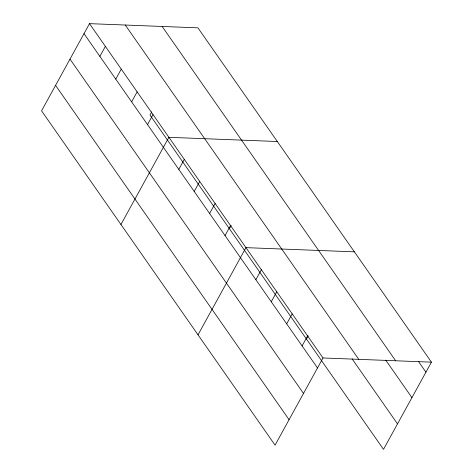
<?xml version="1.0" encoding="UTF-8"?>
<svg xmlns="http://www.w3.org/2000/svg" width="473" height="473" viewBox="0 0 473 473"><rect width="100%" height="100%" fill="white"/><g stroke="black" fill="none" stroke-linecap="round" stroke-linejoin="round"><path stroke-width="0.71" d="M431.435 362.158L197.927 27.842L89.498 23.65L41.565 110.842L275.073 445.158L323.006 357.966L431.435 362.158L383.502 449.35L149.994 115.034L151.744 111.847M99.874 56.388L105.373 46.384M115.755 79.121L121.254 69.117M131.63 101.855L137.135 91.851M147.511 124.588L153.01 114.584M120.958 224.509L168.891 137.318L277.32 141.51M178.8 169.387L184.299 159.383M194.214 191.453L199.712 181.449M209.622 213.518L215.126 203.514M225.036 235.584L230.534 225.58M229.387 228.701L231.137 225.515M198.016 334.831L245.948 247.645L354.378 251.837M255.858 279.709L261.356 269.711M271.271 301.774L276.77 291.77M286.685 323.839L292.184 313.836M302.093 345.905L307.592 335.901M306.445 339.023L308.195 335.842M418.439 361.431L425.937 372.162M162.144 26.458L395.653 360.775M385.696 360.065L411.936 397.633M125.28 25.034L358.788 359.35M352.107 358.877L397.509 423.879M89.498 23.65L323.006 357.966M83.999 33.654L317.507 367.97M69.992 59.125L303.5 393.441M55.566 85.371L289.074 419.687"/></g></svg>
